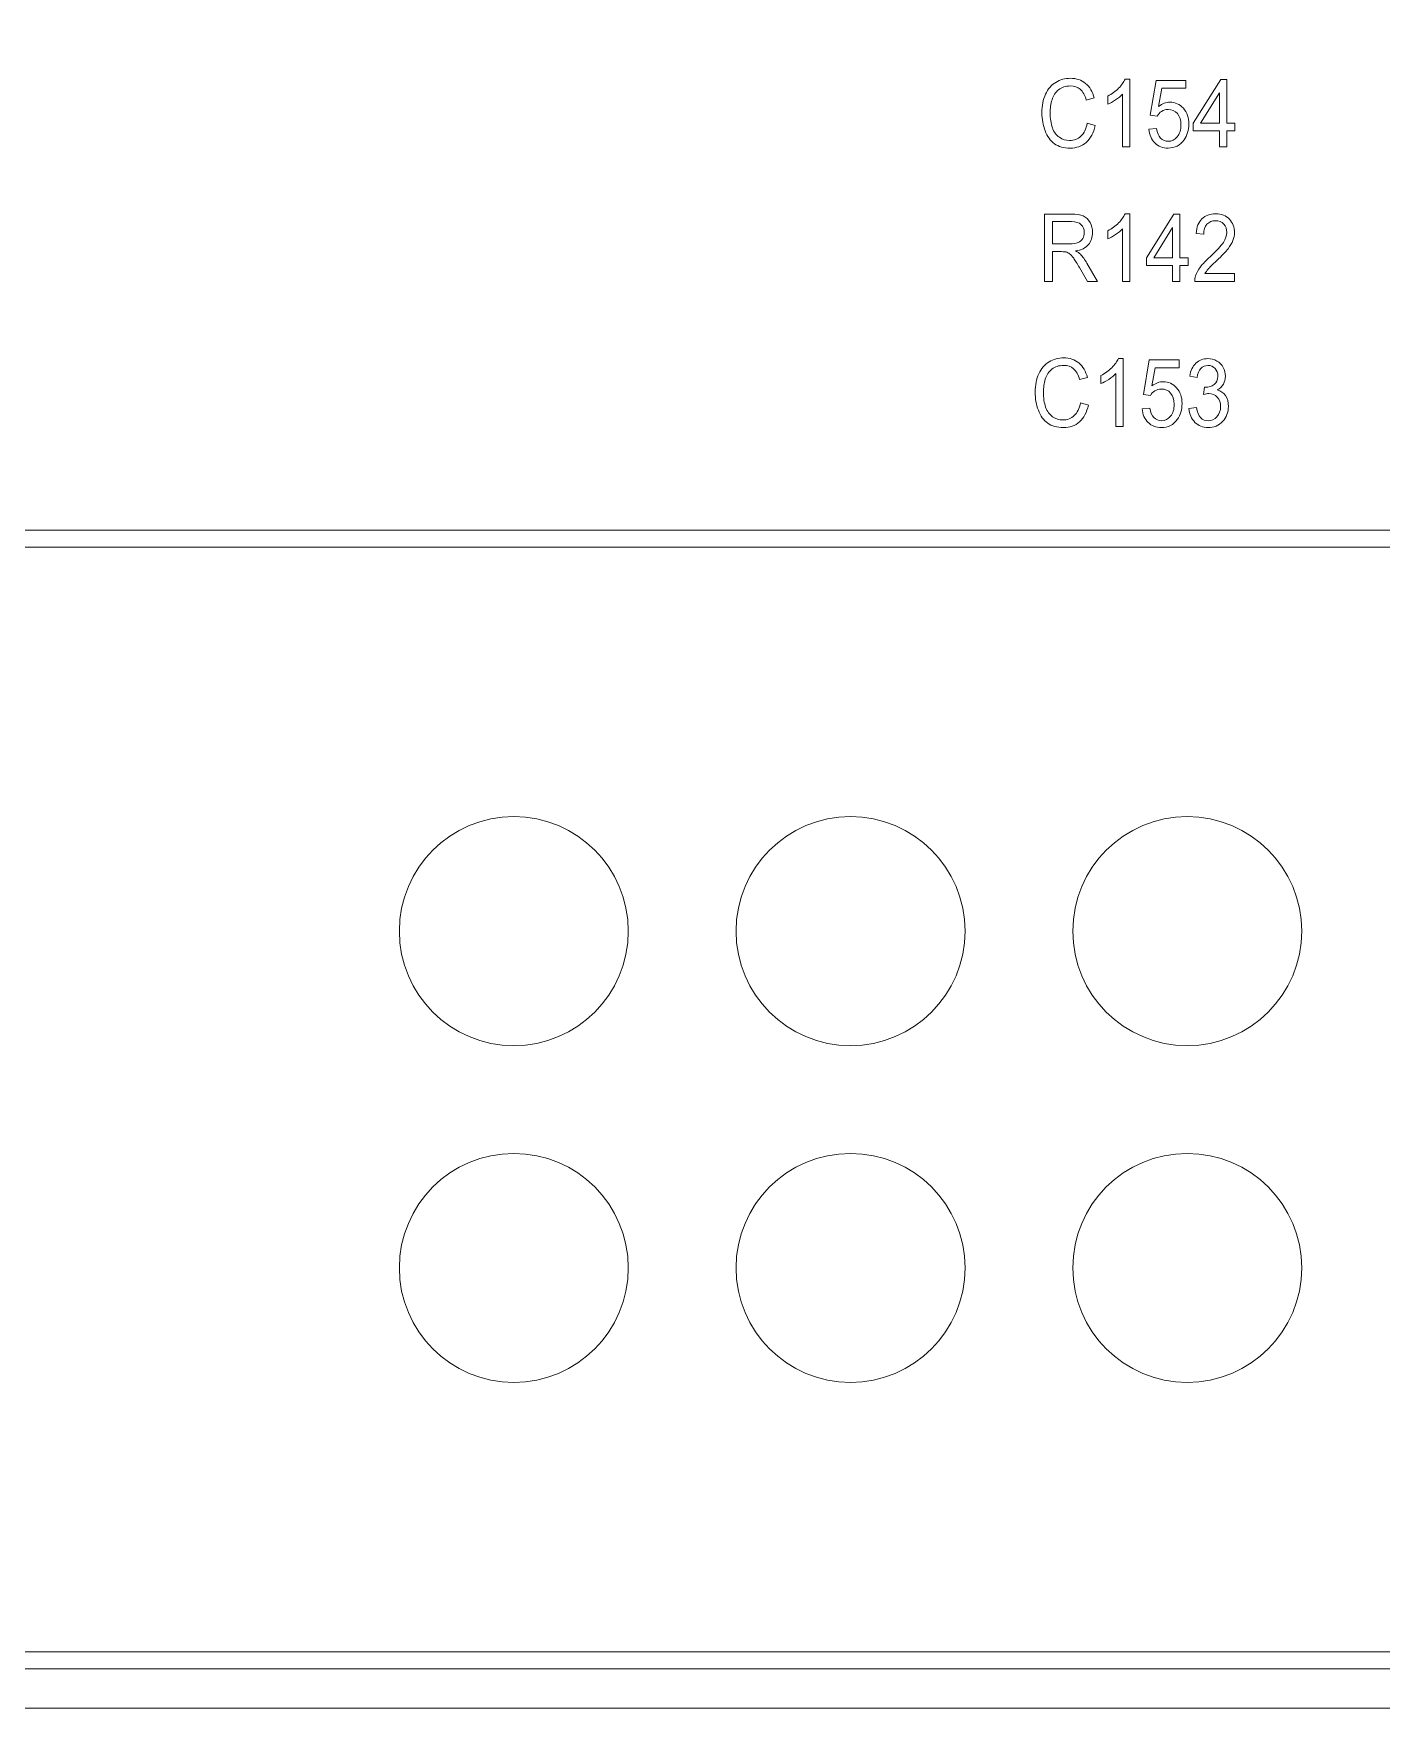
# Model space of a CAD drawing. Header units: millimetres. Extents: x -90 to 99, y -65 to 67.
# Drawn here: x -25.7 to -15.53, y -64.95 to -52.31 of the extents above; entities that cross this region are included whole.
import ezdxf

# ---------------------------------------------------------------- set-up
doc = ezdxf.new("R2010")
doc.units = ezdxf.units.MM
doc.header["$MEASUREMENT"] = 0
for name, color, linetype in [('BG_OUTLINE', 7, 'Continuous'), ('PG_SILKSCREEN_TOP', 7, 'Continuous'), ('PIN_TOP', 7, 'Continuous'), ('RD_SILKSCREEN_TOP', 7, 'Continuous')]:
    doc.layers.add(name, color=color, linetype=linetype)

msp = doc.modelspace()

# ---------------------------------------------------------------- linework, layer by layer
at = {"layer": 'BG_OUTLINE', "color": 3, "lineweight": 9}
msp.add_open_spline([(-71.7269, -61.8795), (-71.7269, -61.8795), (-71.7343, 42.2681), (-71.7343, 42.2681), (-71.7343, 42.2681), (-71.7348, 43.0066), (-71.4419, 43.715), (-70.92, 44.2375), (-70.92, 44.2375), (-70.3982, 44.76), (-69.6866, 45.0538), (-68.9482, 45.0543), (-68.9482, 45.0543), (-68.9482, 45.0543), (75.2046, 45.0543), (75.2046, 45.0543), (75.2046, 45.0543), (76.8319, 45.0552), (78.1763, 43.7805), (78.2661, 42.1556), (78.2661, 42.1556), (78.2661, 42.1556), (78.2661, 31.2814), (78.2661, 31.2814), (78.2661, 31.2814), (78.2661, 31.2814), (72.2646, 31.2814), (72.2646, 31.2814), (72.2646, 31.2814), (72.2646, 31.2814), (72.2646, 26.9814), (72.2646, 26.9814), (72.2646, 26.9814), (72.2646, 26.9814), (78.2661, 26.9814), (78.2661, 26.9814), (78.2661, 26.9814), (78.2661, 26.9814), (78.2661, 18.6553), (78.2661, 18.6553), (78.2661, 18.6553), (78.2661, 18.6553), (72.2496, 18.6553), (72.2496, 18.6553), (72.2496, 18.6553), (72.2496, 18.6553), (72.2496, 14.3553), (72.2496, 14.3553), (72.2496, 14.3553), (72.2496, 14.3553), (78.2661, 14.3553), (78.2661, 14.3553), (78.2661, 14.3553), (78.2661, 14.3553), (78.2661, 9.255), (78.2661, 9.255), (78.2661, 9.255), (78.2661, 9.255), (72.2648, 9.255), (72.2648, 9.255), (72.2648, 9.255), (72.2648, 9.255), (72.2648, 4.955), (72.2648, 4.955), (72.2648, 4.955), (72.2648, 4.955), (78.2661, 4.955), (78.2661, 4.955), (78.2661, 4.955), (78.2661, 4.955), (78.2661, -3.3762), (78.2661, -3.3762), (78.2661, -3.3762), (78.2661, -3.3762), (72.2445, -3.3762), (72.2445, -3.3762), (72.2445, -3.3762), (72.2445, -3.3762), (72.2445, -7.6762), (72.2445, -7.6762), (72.2445, -7.6762), (72.2445, -7.6762), (78.2661, -7.6762), (78.2661, -7.6762), (78.2661, -7.6762), (78.2661, -7.6762), (78.2661, -12.7615), (78.2661, -12.7615), (78.2661, -12.7615), (78.2661, -12.7615), (72.2651, -12.7615), (72.2651, -12.7615), (72.2651, -12.7615), (72.2651, -12.7615), (72.2651, -17.0615), (72.2651, -17.0615), (72.2651, -17.0615), (72.2651, -17.0615), (78.2661, -17.0615), (78.2661, -17.0615), (78.2661, -17.0615), (78.2661, -17.0615), (78.2661, -25.4097), (78.2661, -25.4097), (78.2661, -25.4097), (78.2661, -25.4097), (72.2656, -25.4097), (72.2656, -25.4097), (72.2656, -25.4097), (72.2656, -25.4097), (72.2656, -29.7097), (72.2656, -29.7097), (72.2656, -29.7097), (72.2656, -29.7097), (78.2661, -29.7097), (78.2661, -29.7097), (78.2661, -29.7097), (78.2661, -29.7097), (78.2661, -34.793), (78.2661, -34.793), (78.2661, -34.793), (78.2661, -34.793), (72.2679, -34.793), (72.2679, -34.793), (72.2679, -34.793), (72.2679, -34.793), (72.2679, -39.0929), (72.2679, -39.0929), (72.2679, -39.0929), (72.2679, -39.0929), (78.2661, -39.0929), (78.2661, -39.0929), (78.2661, -39.0929), (78.2661, -39.0929), (78.2661, -47.4269), (78.2661, -47.4269), (78.2661, -47.4269), (78.2661, -47.4269), (72.2679, -47.4269), (72.2679, -47.4269), (72.2679, -47.4269), (72.2679, -47.4269), (72.2679, -51.7269), (72.2679, -51.7269), (72.2679, -51.7269), (72.2679, -51.7269), (78.2661, -51.7269), (78.2661, -51.7269), (78.2661, -51.7269), (78.2661, -51.7269), (78.2661, -51.8138), (78.2661, -51.8138), (78.2661, -51.8138), (78.2661, -51.8138), (78.2656, -61.8468), (78.2656, -61.8468), (78.2656, -61.8468), (78.2661, -62.6669), (77.9407, -63.4536), (77.3612, -64.0339), (77.3612, -64.0339), (76.7817, -64.6142), (75.9915, -64.9405), (75.1713, -64.941), (75.1713, -64.941), (75.1713, -64.941), (-68.6609, -64.9456), (-68.6609, -64.9456), (-68.6609, -64.9456), (-69.4735, -64.9461), (-70.2531, -64.6237), (-70.8281, -64.0495), (-70.8281, -64.0495), (-71.4031, -63.4752), (-71.7264, -62.6922), (-71.7269, -61.8795)], degree=3, knots=[0, 0, 0, 0, 0.0227273, 0.0227273, 0.0227273, 0.0227273, 0.0454545, 0.0454545, 0.0454545, 0.0454545, 0.0681818, 0.0681818, 0.0681818, 0.0681818, 0.0909091, 0.0909091, 0.0909091, 0.0909091, 0.1136364, 0.1136364, 0.1136364, 0.1136364, 0.1363636, 0.1363636, 0.1363636, 0.1363636, 0.1590909, 0.1590909, 0.1590909, 0.1590909, 0.1818182, 0.1818182, 0.1818182, 0.1818182, 0.2045455, 0.2045455, 0.2045455, 0.2045455, 0.2272727, 0.2272727, 0.2272727, 0.2272727, 0.25, 0.25, 0.25, 0.25, 0.2727273, 0.2727273, 0.2727273, 0.2727273, 0.2954545, 0.2954545, 0.2954545, 0.2954545, 0.3181818, 0.3181818, 0.3181818, 0.3181818, 0.3409091, 0.3409091, 0.3409091, 0.3409091, 0.3636364, 0.3636364, 0.3636364, 0.3636364, 0.3863636, 0.3863636, 0.3863636, 0.3863636, 0.4090909, 0.4090909, 0.4090909, 0.4090909, 0.4318182, 0.4318182, 0.4318182, 0.4318182, 0.4545455, 0.4545455, 0.4545455, 0.4545455, 0.4772727, 0.4772727, 0.4772727, 0.4772727, 0.5, 0.5, 0.5, 0.5, 0.5227273, 0.5227273, 0.5227273, 0.5227273, 0.5454545, 0.5454545, 0.5454545, 0.5454545, 0.5681818, 0.5681818, 0.5681818, 0.5681818, 0.5909091, 0.5909091, 0.5909091, 0.5909091, 0.6136364, 0.6136364, 0.6136364, 0.6136364, 0.6363636, 0.6363636, 0.6363636, 0.6363636, 0.6590909, 0.6590909, 0.6590909, 0.6590909, 0.6818182, 0.6818182, 0.6818182, 0.6818182, 0.7045455, 0.7045455, 0.7045455, 0.7045455, 0.7272727, 0.7272727, 0.7272727, 0.7272727, 0.75, 0.75, 0.75, 0.75, 0.7727273, 0.7727273, 0.7727273, 0.7727273, 0.7954545, 0.7954545, 0.7954545, 0.7954545, 0.8181818, 0.8181818, 0.8181818, 0.8181818, 0.8409091, 0.8409091, 0.8409091, 0.8409091, 0.8636364, 0.8636364, 0.8636364, 0.8636364, 0.8863636, 0.8863636, 0.8863636, 0.8863636, 0.9090909, 0.9090909, 0.9090909, 0.9090909, 0.9318182, 0.9318182, 0.9318182, 0.9318182, 0.9545455, 0.9545455, 0.9545455, 0.9545455, 0.9772727, 0.9772727, 0.9772727, 0.9772727, 1, 1, 1, 1], dxfattribs=at)
at = {"layer": 'PG_SILKSCREEN_TOP', "color": 6, "lineweight": 9}
for points in [[(-27.2496, -56.1866), (-27.2496, -56.1866), (-27.2496, -56.0596), (-27.2496, -56.0596), (-27.2496, -56.0596), (-27.2496, -56.0596), (-0.2498, -56.0596), (-0.2498, -56.0596), (-0.2498, -56.0596), (-0.2498, -56.0596), (-0.2498, -56.1866), (-0.2498, -56.1866), (-0.2498, -56.1866), (-0.2498, -56.1866), (-27.2496, -56.1866), (-27.2496, -56.1866)], [(31.35, -64.5199), (31.35, -64.5199), (31.35, -64.6469), (31.35, -64.6469), (31.35, -64.6469), (31.35, -64.6469), (-27.2496, -64.6469), (-27.2496, -64.6469), (-27.2496, -64.6469), (-27.2496, -64.6469), (-27.2496, -64.5199), (-27.2496, -64.5199), (-27.2496, -64.5199), (-27.2496, -64.5199), (31.35, -64.5199), (31.35, -64.5199)]]:
    msp.add_open_spline(points, degree=3, knots=[0, 0, 0, 0, 0.25, 0.25, 0.25, 0.25, 0.5, 0.5, 0.5, 0.5, 0.75, 0.75, 0.75, 0.75, 1, 1, 1, 1], dxfattribs=at)
at = {"layer": 'PIN_TOP', "lineweight": 9}
for points in [[(-21.2161, -59.0832), (-21.2161, -58.6063), (-21.6028, -58.2196), (-22.0797, -58.2196), (-22.0797, -58.2196), (-22.5567, -58.2196), (-22.9433, -58.6063), (-22.9433, -59.0832), (-22.9433, -59.0832), (-22.9433, -59.5602), (-22.5567, -59.9468), (-22.0797, -59.9468), (-22.0797, -59.9468), (-21.6028, -59.9468), (-21.2161, -59.5602), (-21.2161, -59.0832)], [(-18.6761, -59.0832), (-18.6761, -58.6063), (-19.0628, -58.2196), (-19.5397, -58.2196), (-19.5397, -58.2196), (-20.0167, -58.2196), (-20.4033, -58.6063), (-20.4033, -59.0832), (-20.4033, -59.0832), (-20.4033, -59.5602), (-20.0167, -59.9468), (-19.5397, -59.9468), (-19.5397, -59.9468), (-19.0628, -59.9468), (-18.6761, -59.5602), (-18.6761, -59.0832)], [(-16.1361, -59.0832), (-16.1361, -58.6063), (-16.5228, -58.2196), (-16.9997, -58.2196), (-16.9997, -58.2196), (-17.4767, -58.2196), (-17.8633, -58.6063), (-17.8633, -59.0832), (-17.8633, -59.0832), (-17.8633, -59.5602), (-17.4767, -59.9468), (-16.9997, -59.9468), (-16.9997, -59.9468), (-16.5228, -59.9468), (-16.1361, -59.5602), (-16.1361, -59.0832)], [(-21.2161, -61.6232), (-21.2161, -61.1463), (-21.6028, -60.7596), (-22.0797, -60.7596), (-22.0797, -60.7596), (-22.5567, -60.7596), (-22.9433, -61.1463), (-22.9433, -61.6232), (-22.9433, -61.6232), (-22.9433, -62.1002), (-22.5567, -62.4868), (-22.0797, -62.4868), (-22.0797, -62.4868), (-21.6028, -62.4868), (-21.2161, -62.1002), (-21.2161, -61.6232)], [(-18.6761, -61.6232), (-18.6761, -61.1463), (-19.0628, -60.7596), (-19.5397, -60.7596), (-19.5397, -60.7596), (-20.0167, -60.7596), (-20.4033, -61.1463), (-20.4033, -61.6232), (-20.4033, -61.6232), (-20.4033, -62.1002), (-20.0167, -62.4868), (-19.5397, -62.4868), (-19.5397, -62.4868), (-19.0628, -62.4868), (-18.6761, -62.1002), (-18.6761, -61.6232)], [(-16.1361, -61.6232), (-16.1361, -61.1463), (-16.5228, -60.7596), (-16.9997, -60.7596), (-16.9997, -60.7596), (-17.4767, -60.7596), (-17.8633, -61.1463), (-17.8633, -61.6232), (-17.8633, -61.6232), (-17.8633, -62.1002), (-17.4767, -62.4868), (-16.9997, -62.4868), (-16.9997, -62.4868), (-16.5228, -62.4868), (-16.1361, -62.1002), (-16.1361, -61.6232)]]:
    msp.add_open_spline(points, degree=3, knots=[0, 0, 0, 0, 0.25, 0.25, 0.25, 0.25, 0.5, 0.5, 0.5, 0.5, 0.75, 0.75, 0.75, 0.75, 1, 1, 1, 1], dxfattribs=at)
at = {"layer": 'RD_SILKSCREEN_TOP', "color": 8, "lineweight": 9}
for points, knots in [([(-17.7542, -52.9901), (-17.7542, -52.9901), (-17.694, -53.0072), (-17.694, -53.0072), (-17.694, -53.0072), (-17.7066, -53.0624), (-17.7294, -53.1046), (-17.7621, -53.1338), (-17.7621, -53.1338), (-17.7948, -53.1628), (-17.8349, -53.1773), (-17.8823, -53.1773), (-17.8823, -53.1773), (-17.9313, -53.1773), (-17.9711, -53.1661), (-18.0018, -53.1438), (-18.0018, -53.1438), (-18.0325, -53.1214), (-18.0559, -53.0891), (-18.0719, -53.0467), (-18.0719, -53.0467), (-18.0879, -53.0043), (-18.0959, -52.9588), (-18.0959, -52.9102), (-18.0959, -52.9102), (-18.0959, -52.8572), (-18.0869, -52.811), (-18.0688, -52.7715), (-18.0688, -52.7715), (-18.0506, -52.732), (-18.0249, -52.7021), (-17.9915, -52.6815), (-17.9915, -52.6815), (-17.9581, -52.661), (-17.9214, -52.6508), (-17.8813, -52.6508), (-17.8813, -52.6508), (-17.8358, -52.6508), (-17.7976, -52.6638), (-17.7666, -52.6897), (-17.7666, -52.6897), (-17.7356, -52.7157), (-17.714, -52.7521), (-17.7019, -52.7991), (-17.7019, -52.7991), (-17.7019, -52.7991), (-17.761, -52.8148), (-17.761, -52.8148), (-17.761, -52.8148), (-17.7716, -52.7777), (-17.7868, -52.7508), (-17.807, -52.7338), (-17.807, -52.7338), (-17.827, -52.7169), (-17.8521, -52.7085), (-17.8826, -52.7085), (-17.8826, -52.7085), (-17.9175, -52.7085), (-17.9466, -52.7178), (-17.9701, -52.7365), (-17.9701, -52.7365), (-17.9937, -52.7554), (-18.0101, -52.7805), (-18.0196, -52.8122), (-18.0196, -52.8122), (-18.0291, -52.8437), (-18.0338, -52.8763), (-18.0338, -52.9098), (-18.0338, -52.9098), (-18.0338, -52.9532), (-18.0282, -52.9909), (-18.0171, -53.0233), (-18.0171, -53.0233), (-18.0057, -53.0555), (-17.9882, -53.0797), (-17.9644, -53.0957), (-17.9644, -53.0957), (-17.9406, -53.1117), (-17.9149, -53.1196), (-17.8871, -53.1196), (-17.8871, -53.1196), (-17.8535, -53.1196), (-17.825, -53.1087), (-17.8016, -53.087), (-17.8016, -53.087), (-17.7782, -53.0652), (-17.7625, -53.0329), (-17.7542, -52.9901)], [0, 0, 0, 0, 0.0454545, 0.0454545, 0.0454545, 0.0454545, 0.0909091, 0.0909091, 0.0909091, 0.0909091, 0.1363636, 0.1363636, 0.1363636, 0.1363636, 0.1818182, 0.1818182, 0.1818182, 0.1818182, 0.2272727, 0.2272727, 0.2272727, 0.2272727, 0.2727273, 0.2727273, 0.2727273, 0.2727273, 0.3181818, 0.3181818, 0.3181818, 0.3181818, 0.3636364, 0.3636364, 0.3636364, 0.3636364, 0.4090909, 0.4090909, 0.4090909, 0.4090909, 0.4545455, 0.4545455, 0.4545455, 0.4545455, 0.5, 0.5, 0.5, 0.5, 0.5454545, 0.5454545, 0.5454545, 0.5454545, 0.5909091, 0.5909091, 0.5909091, 0.5909091, 0.6363636, 0.6363636, 0.6363636, 0.6363636, 0.6818182, 0.6818182, 0.6818182, 0.6818182, 0.7272727, 0.7272727, 0.7272727, 0.7272727, 0.7727273, 0.7727273, 0.7727273, 0.7727273, 0.8181818, 0.8181818, 0.8181818, 0.8181818, 0.8636364, 0.8636364, 0.8636364, 0.8636364, 0.9090909, 0.9090909, 0.9090909, 0.9090909, 0.9545455, 0.9545455, 0.9545455, 0.9545455, 1, 1, 1, 1]), ([(-17.4324, -53.1686), (-17.4324, -53.1686), (-17.4881, -53.1686), (-17.4881, -53.1686), (-17.4881, -53.1686), (-17.4881, -53.1686), (-17.4881, -52.7703), (-17.4881, -52.7703), (-17.4881, -52.7703), (-17.5016, -52.7847), (-17.5192, -52.799), (-17.541, -52.8134), (-17.541, -52.8134), (-17.5628, -52.8277), (-17.5825, -52.8385), (-17.5998, -52.8456), (-17.5998, -52.8456), (-17.5998, -52.8456), (-17.5998, -52.7853), (-17.5998, -52.7853), (-17.5998, -52.7853), (-17.5685, -52.7688), (-17.5412, -52.7489), (-17.5179, -52.7255), (-17.5179, -52.7255), (-17.4946, -52.7021), (-17.478, -52.6794), (-17.4683, -52.6574), (-17.4683, -52.6574), (-17.4683, -52.6574), (-17.4324, -52.6574), (-17.4324, -52.6574), (-17.4324, -52.6574), (-17.4324, -52.6574), (-17.4324, -53.1686), (-17.4324, -53.1686)], [0, 0, 0, 0, 0.1111111, 0.1111111, 0.1111111, 0.1111111, 0.2222222, 0.2222222, 0.2222222, 0.2222222, 0.3333333, 0.3333333, 0.3333333, 0.3333333, 0.4444444, 0.4444444, 0.4444444, 0.4444444, 0.5555556, 0.5555556, 0.5555556, 0.5555556, 0.6666667, 0.6666667, 0.6666667, 0.6666667, 0.7777778, 0.7777778, 0.7777778, 0.7777778, 0.8888889, 0.8888889, 0.8888889, 0.8888889, 1, 1, 1, 1]), ([(-17.2895, -53.0353), (-17.2895, -53.0353), (-17.2308, -53.0297), (-17.2308, -53.0297), (-17.2308, -53.0297), (-17.2265, -53.0617), (-17.2164, -53.0856), (-17.2006, -53.1017), (-17.2006, -53.1017), (-17.1848, -53.1179), (-17.1657, -53.1259), (-17.1434, -53.1259), (-17.1434, -53.1259), (-17.1165, -53.1259), (-17.0937, -53.1145), (-17.0753, -53.0919), (-17.0753, -53.0919), (-17.0566, -53.0692), (-17.0473, -53.039), (-17.0473, -53.0016), (-17.0473, -53.0016), (-17.0473, -52.9659), (-17.0562, -52.9378), (-17.0741, -52.9172), (-17.0741, -52.9172), (-17.092, -52.8966), (-17.1154, -52.8863), (-17.1444, -52.8863), (-17.1444, -52.8863), (-17.1623, -52.8863), (-17.1786, -52.8909), (-17.193, -52.9), (-17.193, -52.9), (-17.2075, -52.9091), (-17.2188, -52.921), (-17.2271, -52.9356), (-17.2271, -52.9356), (-17.2271, -52.9356), (-17.2795, -52.928), (-17.2795, -52.928), (-17.2795, -52.928), (-17.2795, -52.928), (-17.2354, -52.6665), (-17.2354, -52.6665), (-17.2354, -52.6665), (-17.2354, -52.6665), (-17.0094, -52.6665), (-17.0094, -52.6665), (-17.0094, -52.6665), (-17.0094, -52.6665), (-17.0094, -52.7262), (-17.0094, -52.7262), (-17.0094, -52.7262), (-17.0094, -52.7262), (-17.1908, -52.7262), (-17.1908, -52.7262), (-17.1908, -52.7262), (-17.1908, -52.7262), (-17.2154, -52.863), (-17.2154, -52.863), (-17.2154, -52.863), (-17.188, -52.8417), (-17.1594, -52.831), (-17.1295, -52.831), (-17.1295, -52.831), (-17.0897, -52.831), (-17.0563, -52.8464), (-17.029, -52.8772), (-17.029, -52.8772), (-17.0017, -52.9081), (-16.988, -52.9477), (-16.988, -52.996), (-16.988, -52.996), (-16.988, -53.0421), (-17.0001, -53.082), (-17.024, -53.1155), (-17.024, -53.1155), (-17.0532, -53.1566), (-17.093, -53.1773), (-17.1434, -53.1773), (-17.1434, -53.1773), (-17.1848, -53.1773), (-17.2186, -53.1643), (-17.2446, -53.1384), (-17.2446, -53.1384), (-17.2708, -53.1124), (-17.2857, -53.078), (-17.2895, -53.0353)], [0, 0, 0, 0, 0.0454545, 0.0454545, 0.0454545, 0.0454545, 0.0909091, 0.0909091, 0.0909091, 0.0909091, 0.1363636, 0.1363636, 0.1363636, 0.1363636, 0.1818182, 0.1818182, 0.1818182, 0.1818182, 0.2272727, 0.2272727, 0.2272727, 0.2272727, 0.2727273, 0.2727273, 0.2727273, 0.2727273, 0.3181818, 0.3181818, 0.3181818, 0.3181818, 0.3636364, 0.3636364, 0.3636364, 0.3636364, 0.4090909, 0.4090909, 0.4090909, 0.4090909, 0.4545455, 0.4545455, 0.4545455, 0.4545455, 0.5, 0.5, 0.5, 0.5, 0.5454545, 0.5454545, 0.5454545, 0.5454545, 0.5909091, 0.5909091, 0.5909091, 0.5909091, 0.6363636, 0.6363636, 0.6363636, 0.6363636, 0.6818182, 0.6818182, 0.6818182, 0.6818182, 0.7272727, 0.7272727, 0.7272727, 0.7272727, 0.7727273, 0.7727273, 0.7727273, 0.7727273, 0.8181818, 0.8181818, 0.8181818, 0.8181818, 0.8636364, 0.8636364, 0.8636364, 0.8636364, 0.9090909, 0.9090909, 0.9090909, 0.9090909, 0.9545455, 0.9545455, 0.9545455, 0.9545455, 1, 1, 1, 1]), ([(-16.7575, -53.1686), (-16.7575, -53.1686), (-16.7575, -53.0467), (-16.7575, -53.0467), (-16.7575, -53.0467), (-16.7575, -53.0467), (-16.9547, -53.0467), (-16.9547, -53.0467), (-16.9547, -53.0467), (-16.9547, -53.0467), (-16.9547, -52.9894), (-16.9547, -52.9894), (-16.9547, -52.9894), (-16.9547, -52.9894), (-16.7473, -52.6595), (-16.7473, -52.6595), (-16.7473, -52.6595), (-16.7473, -52.6595), (-16.7016, -52.6595), (-16.7016, -52.6595), (-16.7016, -52.6595), (-16.7016, -52.6595), (-16.7016, -52.9894), (-16.7016, -52.9894), (-16.7016, -52.9894), (-16.7016, -52.9894), (-16.6402, -52.9894), (-16.6402, -52.9894), (-16.6402, -52.9894), (-16.6402, -52.9894), (-16.6402, -53.0467), (-16.6402, -53.0467), (-16.6402, -53.0467), (-16.6402, -53.0467), (-16.7016, -53.0467), (-16.7016, -53.0467), (-16.7016, -53.0467), (-16.7016, -53.0467), (-16.7016, -53.1686), (-16.7016, -53.1686), (-16.7016, -53.1686), (-16.7016, -53.1686), (-16.7575, -53.1686), (-16.7575, -53.1686)], [0, 0, 0, 0, 0.0909091, 0.0909091, 0.0909091, 0.0909091, 0.1818182, 0.1818182, 0.1818182, 0.1818182, 0.2727273, 0.2727273, 0.2727273, 0.2727273, 0.3636364, 0.3636364, 0.3636364, 0.3636364, 0.4545455, 0.4545455, 0.4545455, 0.4545455, 0.5454545, 0.5454545, 0.5454545, 0.5454545, 0.6363636, 0.6363636, 0.6363636, 0.6363636, 0.7272727, 0.7272727, 0.7272727, 0.7272727, 0.8181818, 0.8181818, 0.8181818, 0.8181818, 0.9090909, 0.9090909, 0.9090909, 0.9090909, 1, 1, 1, 1]), ([(-16.7575, -52.9894), (-16.7575, -52.9894), (-16.7575, -52.7599), (-16.7575, -52.7599), (-16.7575, -52.7599), (-16.7575, -52.7599), (-16.8998, -52.9894), (-16.8998, -52.9894), (-16.8998, -52.9894), (-16.8998, -52.9894), (-16.7575, -52.9894), (-16.7575, -52.9894)], [0, 0, 0, 0, 0.3333333, 0.3333333, 0.3333333, 0.3333333, 0.6666667, 0.6666667, 0.6666667, 0.6666667, 1, 1, 1, 1]), ([(-18.0776, -54.1843), (-18.0776, -54.1843), (-18.0776, -53.6752), (-18.0776, -53.6752), (-18.0776, -53.6752), (-18.0776, -53.6752), (-17.8761, -53.6752), (-17.8761, -53.6752), (-17.8761, -53.6752), (-17.8355, -53.6752), (-17.8047, -53.6798), (-17.7837, -53.6889), (-17.7837, -53.6889), (-17.7626, -53.6981), (-17.7458, -53.7142), (-17.733, -53.7373), (-17.733, -53.7373), (-17.7204, -53.7605), (-17.7142, -53.7861), (-17.7142, -53.8141), (-17.7142, -53.8141), (-17.7142, -53.8503), (-17.7246, -53.8806), (-17.7455, -53.9054), (-17.7455, -53.9054), (-17.7664, -53.9302), (-17.7987, -53.9459), (-17.8423, -53.9527), (-17.8423, -53.9527), (-17.8263, -53.9612), (-17.8142, -53.9696), (-17.806, -53.9781), (-17.806, -53.9781), (-17.7884, -53.9961), (-17.7718, -54.0187), (-17.756, -54.0457), (-17.756, -54.0457), (-17.756, -54.0457), (-17.677, -54.1843), (-17.677, -54.1843), (-17.677, -54.1843), (-17.677, -54.1843), (-17.7527, -54.1843), (-17.7527, -54.1843), (-17.7527, -54.1843), (-17.7527, -54.1843), (-17.8128, -54.0783), (-17.8128, -54.0783), (-17.8128, -54.0783), (-17.8304, -54.0479), (-17.8448, -54.0244), (-17.8563, -54.0083), (-17.8563, -54.0083), (-17.8676, -53.992), (-17.8778, -53.9807), (-17.8867, -53.9743), (-17.8867, -53.9743), (-17.8957, -53.9677), (-17.9048, -53.9632), (-17.9141, -53.9606), (-17.9141, -53.9606), (-17.921, -53.9591), (-17.9321, -53.9583), (-17.9477, -53.9583), (-17.9477, -53.9583), (-17.9477, -53.9583), (-18.0174, -53.9583), (-18.0174, -53.9583), (-18.0174, -53.9583), (-18.0174, -53.9583), (-18.0174, -54.1843), (-18.0174, -54.1843), (-18.0174, -54.1843), (-18.0174, -54.1843), (-18.0776, -54.1843), (-18.0776, -54.1843)], [0, 0, 0, 0, 0.0526316, 0.0526316, 0.0526316, 0.0526316, 0.1052632, 0.1052632, 0.1052632, 0.1052632, 0.1578947, 0.1578947, 0.1578947, 0.1578947, 0.2105263, 0.2105263, 0.2105263, 0.2105263, 0.2631579, 0.2631579, 0.2631579, 0.2631579, 0.3157895, 0.3157895, 0.3157895, 0.3157895, 0.3684211, 0.3684211, 0.3684211, 0.3684211, 0.4210526, 0.4210526, 0.4210526, 0.4210526, 0.4736842, 0.4736842, 0.4736842, 0.4736842, 0.5263158, 0.5263158, 0.5263158, 0.5263158, 0.5789474, 0.5789474, 0.5789474, 0.5789474, 0.6315789, 0.6315789, 0.6315789, 0.6315789, 0.6842105, 0.6842105, 0.6842105, 0.6842105, 0.7368421, 0.7368421, 0.7368421, 0.7368421, 0.7894737, 0.7894737, 0.7894737, 0.7894737, 0.8421053, 0.8421053, 0.8421053, 0.8421053, 0.8947368, 0.8947368, 0.8947368, 0.8947368, 0.9473684, 0.9473684, 0.9473684, 0.9473684, 1, 1, 1, 1]), ([(-17.4324, -54.1843), (-17.4324, -54.1843), (-17.4881, -54.1843), (-17.4881, -54.1843), (-17.4881, -54.1843), (-17.4881, -54.1843), (-17.4881, -53.786), (-17.4881, -53.786), (-17.4881, -53.786), (-17.5016, -53.8004), (-17.5192, -53.8147), (-17.541, -53.8291), (-17.541, -53.8291), (-17.5628, -53.8434), (-17.5825, -53.8542), (-17.5998, -53.8613), (-17.5998, -53.8613), (-17.5998, -53.8613), (-17.5998, -53.801), (-17.5998, -53.801), (-17.5998, -53.801), (-17.5685, -53.7845), (-17.5412, -53.7646), (-17.5179, -53.7412), (-17.5179, -53.7412), (-17.4946, -53.7178), (-17.478, -53.6951), (-17.4683, -53.6731), (-17.4683, -53.6731), (-17.4683, -53.6731), (-17.4324, -53.6731), (-17.4324, -53.6731), (-17.4324, -53.6731), (-17.4324, -53.6731), (-17.4324, -54.1843), (-17.4324, -54.1843)], [0, 0, 0, 0, 0.1111111, 0.1111111, 0.1111111, 0.1111111, 0.2222222, 0.2222222, 0.2222222, 0.2222222, 0.3333333, 0.3333333, 0.3333333, 0.3333333, 0.4444444, 0.4444444, 0.4444444, 0.4444444, 0.5555556, 0.5555556, 0.5555556, 0.5555556, 0.6666667, 0.6666667, 0.6666667, 0.6666667, 0.7777778, 0.7777778, 0.7777778, 0.7777778, 0.8888889, 0.8888889, 0.8888889, 0.8888889, 1, 1, 1, 1]), ([(-17.1106, -54.1843), (-17.1106, -54.1843), (-17.1106, -54.0624), (-17.1106, -54.0624), (-17.1106, -54.0624), (-17.1106, -54.0624), (-17.3078, -54.0624), (-17.3078, -54.0624), (-17.3078, -54.0624), (-17.3078, -54.0624), (-17.3078, -54.0051), (-17.3078, -54.0051), (-17.3078, -54.0051), (-17.3078, -54.0051), (-17.1004, -53.6752), (-17.1004, -53.6752), (-17.1004, -53.6752), (-17.1004, -53.6752), (-17.0547, -53.6752), (-17.0547, -53.6752), (-17.0547, -53.6752), (-17.0547, -53.6752), (-17.0547, -54.0051), (-17.0547, -54.0051), (-17.0547, -54.0051), (-17.0547, -54.0051), (-16.9933, -54.0051), (-16.9933, -54.0051), (-16.9933, -54.0051), (-16.9933, -54.0051), (-16.9933, -54.0624), (-16.9933, -54.0624), (-16.9933, -54.0624), (-16.9933, -54.0624), (-17.0547, -54.0624), (-17.0547, -54.0624), (-17.0547, -54.0624), (-17.0547, -54.0624), (-17.0547, -54.1843), (-17.0547, -54.1843), (-17.0547, -54.1843), (-17.0547, -54.1843), (-17.1106, -54.1843), (-17.1106, -54.1843)], [0, 0, 0, 0, 0.0909091, 0.0909091, 0.0909091, 0.0909091, 0.1818182, 0.1818182, 0.1818182, 0.1818182, 0.2727273, 0.2727273, 0.2727273, 0.2727273, 0.3636364, 0.3636364, 0.3636364, 0.3636364, 0.4545455, 0.4545455, 0.4545455, 0.4545455, 0.5454545, 0.5454545, 0.5454545, 0.5454545, 0.6363636, 0.6363636, 0.6363636, 0.6363636, 0.7272727, 0.7272727, 0.7272727, 0.7272727, 0.8181818, 0.8181818, 0.8181818, 0.8181818, 0.9090909, 0.9090909, 0.9090909, 0.9090909, 1, 1, 1, 1]), ([(-16.643, -54.1242), (-16.643, -54.1242), (-16.643, -54.1843), (-16.643, -54.1843), (-16.643, -54.1843), (-16.643, -54.1843), (-16.9434, -54.1843), (-16.9434, -54.1843), (-16.9434, -54.1843), (-16.9439, -54.1692), (-16.9417, -54.1548), (-16.937, -54.1409), (-16.937, -54.1409), (-16.9294, -54.1179), (-16.9171, -54.0954), (-16.9003, -54.0731), (-16.9003, -54.0731), (-16.8833, -54.051), (-16.859, -54.0252), (-16.8273, -53.9961), (-16.8273, -53.9961), (-16.7778, -53.9507), (-16.7444, -53.9148), (-16.727, -53.8882), (-16.727, -53.8882), (-16.7097, -53.8618), (-16.701, -53.8366), (-16.701, -53.8131), (-16.701, -53.8131), (-16.701, -53.7883), (-16.709, -53.7674), (-16.7247, -53.7503), (-16.7247, -53.7503), (-16.7406, -53.7334), (-16.7612, -53.7249), (-16.7866, -53.7249), (-16.7866, -53.7249), (-16.8135, -53.7249), (-16.8349, -53.7339), (-16.851, -53.752), (-16.851, -53.752), (-16.8673, -53.77), (-16.8754, -53.795), (-16.8756, -53.8269), (-16.8756, -53.8269), (-16.8756, -53.8269), (-16.933, -53.8204), (-16.933, -53.8204), (-16.933, -53.8204), (-16.929, -53.7724), (-16.9142, -53.7359), (-16.8886, -53.7108), (-16.8886, -53.7108), (-16.863, -53.6856), (-16.8285, -53.6731), (-16.7853, -53.6731), (-16.7853, -53.6731), (-16.7417, -53.6731), (-16.7073, -53.6867), (-16.6818, -53.7137), (-16.6818, -53.7137), (-16.6563, -53.7409), (-16.6436, -53.7744), (-16.6436, -53.8145), (-16.6436, -53.8145), (-16.6436, -53.8349), (-16.6473, -53.8549), (-16.6548, -53.8746), (-16.6548, -53.8746), (-16.6623, -53.8942), (-16.6747, -53.915), (-16.6919, -53.9367), (-16.6919, -53.9367), (-16.7091, -53.9585), (-16.7378, -53.9884), (-16.7779, -54.0263), (-16.7779, -54.0263), (-16.8114, -54.0578), (-16.8329, -54.0792), (-16.8423, -54.0904), (-16.8423, -54.0904), (-16.8519, -54.1016), (-16.8598, -54.1128), (-16.866, -54.1242), (-16.866, -54.1242), (-16.866, -54.1242), (-16.643, -54.1242), (-16.643, -54.1242)], [0, 0, 0, 0, 0.0454545, 0.0454545, 0.0454545, 0.0454545, 0.0909091, 0.0909091, 0.0909091, 0.0909091, 0.1363636, 0.1363636, 0.1363636, 0.1363636, 0.1818182, 0.1818182, 0.1818182, 0.1818182, 0.2272727, 0.2272727, 0.2272727, 0.2272727, 0.2727273, 0.2727273, 0.2727273, 0.2727273, 0.3181818, 0.3181818, 0.3181818, 0.3181818, 0.3636364, 0.3636364, 0.3636364, 0.3636364, 0.4090909, 0.4090909, 0.4090909, 0.4090909, 0.4545455, 0.4545455, 0.4545455, 0.4545455, 0.5, 0.5, 0.5, 0.5, 0.5454545, 0.5454545, 0.5454545, 0.5454545, 0.5909091, 0.5909091, 0.5909091, 0.5909091, 0.6363636, 0.6363636, 0.6363636, 0.6363636, 0.6818182, 0.6818182, 0.6818182, 0.6818182, 0.7272727, 0.7272727, 0.7272727, 0.7272727, 0.7727273, 0.7727273, 0.7727273, 0.7727273, 0.8181818, 0.8181818, 0.8181818, 0.8181818, 0.8636364, 0.8636364, 0.8636364, 0.8636364, 0.9090909, 0.9090909, 0.9090909, 0.9090909, 0.9545455, 0.9545455, 0.9545455, 0.9545455, 1, 1, 1, 1]), ([(-18.0174, -53.8999), (-18.0174, -53.8999), (-17.8881, -53.8999), (-17.8881, -53.8999), (-17.8881, -53.8999), (-17.8607, -53.8999), (-17.8391, -53.8967), (-17.8237, -53.8903), (-17.8237, -53.8903), (-17.8081, -53.8839), (-17.7963, -53.8737), (-17.7883, -53.8598), (-17.7883, -53.8598), (-17.7803, -53.8458), (-17.7763, -53.8306), (-17.7763, -53.8141), (-17.7763, -53.8141), (-17.7763, -53.7901), (-17.7839, -53.7703), (-17.7996, -53.7547), (-17.7996, -53.7547), (-17.8152, -53.7392), (-17.8398, -53.7315), (-17.8736, -53.7315), (-17.8736, -53.7315), (-17.8736, -53.7315), (-18.0174, -53.7315), (-18.0174, -53.7315), (-18.0174, -53.7315), (-18.0174, -53.7315), (-18.0174, -53.8999), (-18.0174, -53.8999)], [0, 0, 0, 0, 0.125, 0.125, 0.125, 0.125, 0.25, 0.25, 0.25, 0.25, 0.375, 0.375, 0.375, 0.375, 0.5, 0.5, 0.5, 0.5, 0.625, 0.625, 0.625, 0.625, 0.75, 0.75, 0.75, 0.75, 0.875, 0.875, 0.875, 0.875, 1, 1, 1, 1]), ([(-17.1106, -54.0051), (-17.1106, -54.0051), (-17.1106, -53.7756), (-17.1106, -53.7756), (-17.1106, -53.7756), (-17.1106, -53.7756), (-17.2529, -54.0051), (-17.2529, -54.0051), (-17.2529, -54.0051), (-17.2529, -54.0051), (-17.1106, -54.0051), (-17.1106, -54.0051)], [0, 0, 0, 0, 0.3333333, 0.3333333, 0.3333333, 0.3333333, 0.6666667, 0.6666667, 0.6666667, 0.6666667, 1, 1, 1, 1]), ([(-17.805, -55.098), (-17.805, -55.098), (-17.7448, -55.1151), (-17.7448, -55.1151), (-17.7448, -55.1151), (-17.7574, -55.1703), (-17.7802, -55.2125), (-17.8129, -55.2417), (-17.8129, -55.2417), (-17.8456, -55.2707), (-17.8857, -55.2852), (-17.9331, -55.2852), (-17.9331, -55.2852), (-17.9821, -55.2852), (-18.0219, -55.274), (-18.0526, -55.2517), (-18.0526, -55.2517), (-18.0833, -55.2293), (-18.1067, -55.197), (-18.1227, -55.1546), (-18.1227, -55.1546), (-18.1387, -55.1122), (-18.1467, -55.0667), (-18.1467, -55.0181), (-18.1467, -55.0181), (-18.1467, -54.9651), (-18.1377, -54.9189), (-18.1196, -54.8794), (-18.1196, -54.8794), (-18.1014, -54.8399), (-18.0757, -54.81), (-18.0423, -54.7894), (-18.0423, -54.7894), (-18.0089, -54.7689), (-17.9722, -54.7587), (-17.9321, -54.7587), (-17.9321, -54.7587), (-17.8866, -54.7587), (-17.8484, -54.7717), (-17.8174, -54.7976), (-17.8174, -54.7976), (-17.7864, -54.8236), (-17.7648, -54.86), (-17.7527, -54.907), (-17.7527, -54.907), (-17.7527, -54.907), (-17.8118, -54.9227), (-17.8118, -54.9227), (-17.8118, -54.9227), (-17.8224, -54.8856), (-17.8376, -54.8587), (-17.8578, -54.8417), (-17.8578, -54.8417), (-17.8778, -54.8248), (-17.9029, -54.8164), (-17.9334, -54.8164), (-17.9334, -54.8164), (-17.9683, -54.8164), (-17.9974, -54.8257), (-18.0209, -54.8444), (-18.0209, -54.8444), (-18.0445, -54.8633), (-18.0609, -54.8884), (-18.0704, -54.9201), (-18.0704, -54.9201), (-18.0799, -54.9516), (-18.0846, -54.9842), (-18.0846, -55.0177), (-18.0846, -55.0177), (-18.0846, -55.0611), (-18.079, -55.0988), (-18.0679, -55.1312), (-18.0679, -55.1312), (-18.0565, -55.1634), (-18.039, -55.1876), (-18.0152, -55.2036), (-18.0152, -55.2036), (-17.9914, -55.2196), (-17.9657, -55.2275), (-17.9379, -55.2275), (-17.9379, -55.2275), (-17.9043, -55.2275), (-17.8758, -55.2166), (-17.8524, -55.1949), (-17.8524, -55.1949), (-17.829, -55.1731), (-17.8133, -55.1408), (-17.805, -55.098)], [0, 0, 0, 0, 0.0454545, 0.0454545, 0.0454545, 0.0454545, 0.0909091, 0.0909091, 0.0909091, 0.0909091, 0.1363636, 0.1363636, 0.1363636, 0.1363636, 0.1818182, 0.1818182, 0.1818182, 0.1818182, 0.2272727, 0.2272727, 0.2272727, 0.2272727, 0.2727273, 0.2727273, 0.2727273, 0.2727273, 0.3181818, 0.3181818, 0.3181818, 0.3181818, 0.3636364, 0.3636364, 0.3636364, 0.3636364, 0.4090909, 0.4090909, 0.4090909, 0.4090909, 0.4545455, 0.4545455, 0.4545455, 0.4545455, 0.5, 0.5, 0.5, 0.5, 0.5454545, 0.5454545, 0.5454545, 0.5454545, 0.5909091, 0.5909091, 0.5909091, 0.5909091, 0.6363636, 0.6363636, 0.6363636, 0.6363636, 0.6818182, 0.6818182, 0.6818182, 0.6818182, 0.7272727, 0.7272727, 0.7272727, 0.7272727, 0.7727273, 0.7727273, 0.7727273, 0.7727273, 0.8181818, 0.8181818, 0.8181818, 0.8181818, 0.8636364, 0.8636364, 0.8636364, 0.8636364, 0.9090909, 0.9090909, 0.9090909, 0.9090909, 0.9545455, 0.9545455, 0.9545455, 0.9545455, 1, 1, 1, 1]), ([(-17.4832, -55.2765), (-17.4832, -55.2765), (-17.5389, -55.2765), (-17.5389, -55.2765), (-17.5389, -55.2765), (-17.5389, -55.2765), (-17.5389, -54.8782), (-17.5389, -54.8782), (-17.5389, -54.8782), (-17.5524, -54.8926), (-17.57, -54.9069), (-17.5918, -54.9213), (-17.5918, -54.9213), (-17.6136, -54.9356), (-17.6333, -54.9464), (-17.6506, -54.9535), (-17.6506, -54.9535), (-17.6506, -54.9535), (-17.6506, -54.8932), (-17.6506, -54.8932), (-17.6506, -54.8932), (-17.6193, -54.8767), (-17.592, -54.8568), (-17.5687, -54.8334), (-17.5687, -54.8334), (-17.5454, -54.81), (-17.5288, -54.7873), (-17.5191, -54.7653), (-17.5191, -54.7653), (-17.5191, -54.7653), (-17.4832, -54.7653), (-17.4832, -54.7653), (-17.4832, -54.7653), (-17.4832, -54.7653), (-17.4832, -55.2765), (-17.4832, -55.2765)], [0, 0, 0, 0, 0.1111111, 0.1111111, 0.1111111, 0.1111111, 0.2222222, 0.2222222, 0.2222222, 0.2222222, 0.3333333, 0.3333333, 0.3333333, 0.3333333, 0.4444444, 0.4444444, 0.4444444, 0.4444444, 0.5555556, 0.5555556, 0.5555556, 0.5555556, 0.6666667, 0.6666667, 0.6666667, 0.6666667, 0.7777778, 0.7777778, 0.7777778, 0.7777778, 0.8888889, 0.8888889, 0.8888889, 0.8888889, 1, 1, 1, 1]), ([(-17.3403, -55.1432), (-17.3403, -55.1432), (-17.2816, -55.1376), (-17.2816, -55.1376), (-17.2816, -55.1376), (-17.2773, -55.1696), (-17.2672, -55.1935), (-17.2514, -55.2096), (-17.2514, -55.2096), (-17.2356, -55.2258), (-17.2165, -55.2338), (-17.1942, -55.2338), (-17.1942, -55.2338), (-17.1673, -55.2338), (-17.1445, -55.2224), (-17.1261, -55.1998), (-17.1261, -55.1998), (-17.1074, -55.1771), (-17.0981, -55.1469), (-17.0981, -55.1095), (-17.0981, -55.1095), (-17.0981, -55.0738), (-17.107, -55.0457), (-17.1249, -55.0251), (-17.1249, -55.0251), (-17.1428, -55.0045), (-17.1662, -54.9942), (-17.1952, -54.9942), (-17.1952, -54.9942), (-17.2131, -54.9942), (-17.2294, -54.9988), (-17.2438, -55.0079), (-17.2438, -55.0079), (-17.2583, -55.017), (-17.2696, -55.0289), (-17.2779, -55.0435), (-17.2779, -55.0435), (-17.2779, -55.0435), (-17.3303, -55.0359), (-17.3303, -55.0359), (-17.3303, -55.0359), (-17.3303, -55.0359), (-17.2862, -54.7744), (-17.2862, -54.7744), (-17.2862, -54.7744), (-17.2862, -54.7744), (-17.0602, -54.7744), (-17.0602, -54.7744), (-17.0602, -54.7744), (-17.0602, -54.7744), (-17.0602, -54.8341), (-17.0602, -54.8341), (-17.0602, -54.8341), (-17.0602, -54.8341), (-17.2416, -54.8341), (-17.2416, -54.8341), (-17.2416, -54.8341), (-17.2416, -54.8341), (-17.2662, -54.9709), (-17.2662, -54.9709), (-17.2662, -54.9709), (-17.2388, -54.9496), (-17.2102, -54.9389), (-17.1803, -54.9389), (-17.1803, -54.9389), (-17.1405, -54.9389), (-17.1071, -54.9543), (-17.0798, -54.9851), (-17.0798, -54.9851), (-17.0525, -55.016), (-17.0388, -55.0556), (-17.0388, -55.1039), (-17.0388, -55.1039), (-17.0388, -55.15), (-17.0509, -55.1899), (-17.0748, -55.2234), (-17.0748, -55.2234), (-17.104, -55.2645), (-17.1438, -55.2852), (-17.1942, -55.2852), (-17.1942, -55.2852), (-17.2356, -55.2852), (-17.2694, -55.2722), (-17.2954, -55.2463), (-17.2954, -55.2463), (-17.3216, -55.2203), (-17.3365, -55.1859), (-17.3403, -55.1432)], [0, 0, 0, 0, 0.0454545, 0.0454545, 0.0454545, 0.0454545, 0.0909091, 0.0909091, 0.0909091, 0.0909091, 0.1363636, 0.1363636, 0.1363636, 0.1363636, 0.1818182, 0.1818182, 0.1818182, 0.1818182, 0.2272727, 0.2272727, 0.2272727, 0.2272727, 0.2727273, 0.2727273, 0.2727273, 0.2727273, 0.3181818, 0.3181818, 0.3181818, 0.3181818, 0.3636364, 0.3636364, 0.3636364, 0.3636364, 0.4090909, 0.4090909, 0.4090909, 0.4090909, 0.4545455, 0.4545455, 0.4545455, 0.4545455, 0.5, 0.5, 0.5, 0.5, 0.5454545, 0.5454545, 0.5454545, 0.5454545, 0.5909091, 0.5909091, 0.5909091, 0.5909091, 0.6363636, 0.6363636, 0.6363636, 0.6363636, 0.6818182, 0.6818182, 0.6818182, 0.6818182, 0.7272727, 0.7272727, 0.7272727, 0.7272727, 0.7727273, 0.7727273, 0.7727273, 0.7727273, 0.8181818, 0.8181818, 0.8181818, 0.8181818, 0.8636364, 0.8636364, 0.8636364, 0.8636364, 0.9090909, 0.9090909, 0.9090909, 0.9090909, 0.9545455, 0.9545455, 0.9545455, 0.9545455, 1, 1, 1, 1]), ([(-16.9868, -55.1421), (-16.9868, -55.1421), (-16.9311, -55.1338), (-16.9311, -55.1338), (-16.9311, -55.1338), (-16.9246, -55.1692), (-16.9137, -55.1947), (-16.8983, -55.2104), (-16.8983, -55.2104), (-16.8829, -55.226), (-16.8641, -55.2338), (-16.8421, -55.2338), (-16.8421, -55.2338), (-16.8158, -55.2338), (-16.7936, -55.2236), (-16.7755, -55.2032), (-16.7755, -55.2032), (-16.7575, -55.1829), (-16.7484, -55.1576), (-16.7484, -55.1275), (-16.7484, -55.1275), (-16.7484, -55.0988), (-16.7567, -55.0751), (-16.7735, -55.0565), (-16.7735, -55.0565), (-16.7903, -55.0379), (-16.8115, -55.0285), (-16.8374, -55.0285), (-16.8374, -55.0285), (-16.848, -55.0285), (-16.8611, -55.0309), (-16.8768, -55.0355), (-16.8768, -55.0355), (-16.8768, -55.0355), (-16.8706, -54.9806), (-16.8706, -54.9806), (-16.8706, -54.9806), (-16.8668, -54.9811), (-16.8639, -54.9814), (-16.8615, -54.9814), (-16.8615, -54.9814), (-16.8378, -54.9814), (-16.8164, -54.9744), (-16.7974, -54.9605), (-16.7974, -54.9605), (-16.7783, -54.9466), (-16.7689, -54.9252), (-16.7689, -54.8962), (-16.7689, -54.8962), (-16.7689, -54.8734), (-16.7758, -54.8543), (-16.7897, -54.8393), (-16.7897, -54.8393), (-16.8035, -54.8243), (-16.8214, -54.8167), (-16.8433, -54.8167), (-16.8433, -54.8167), (-16.865, -54.8167), (-16.8831, -54.8244), (-16.8975, -54.8396), (-16.8975, -54.8396), (-16.912, -54.8549), (-16.9214, -54.8779), (-16.9255, -54.9085), (-16.9255, -54.9085), (-16.9255, -54.9085), (-16.9812, -54.8973), (-16.9812, -54.8973), (-16.9812, -54.8973), (-16.9745, -54.8554), (-16.9589, -54.8229), (-16.9348, -54.7999), (-16.9348, -54.7999), (-16.9106, -54.7769), (-16.8805, -54.7653), (-16.8445, -54.7653), (-16.8445, -54.7653), (-16.8198, -54.7653), (-16.7969, -54.7713), (-16.776, -54.7832), (-16.776, -54.7832), (-16.7552, -54.7951), (-16.7392, -54.8114), (-16.7281, -54.832), (-16.7281, -54.832), (-16.7171, -54.8526), (-16.7114, -54.8744), (-16.7114, -54.8977), (-16.7114, -54.8977), (-16.7114, -54.9196), (-16.7167, -54.9396), (-16.7273, -54.9578), (-16.7273, -54.9578), (-16.7379, -54.9758), (-16.7535, -54.9901), (-16.7741, -55.0008), (-16.7741, -55.0008), (-16.7473, -55.0077), (-16.7264, -55.0221), (-16.7114, -55.0441), (-16.7114, -55.0441), (-16.6966, -55.0659), (-16.6892, -55.0932), (-16.6892, -55.1261), (-16.6892, -55.1261), (-16.6892, -55.1705), (-16.7036, -55.2082), (-16.7326, -55.2392), (-16.7326, -55.2392), (-16.7615, -55.2701), (-16.7981, -55.2855), (-16.8423, -55.2855), (-16.8423, -55.2855), (-16.8823, -55.2855), (-16.9154, -55.2722), (-16.9417, -55.2456), (-16.9417, -55.2456), (-16.9681, -55.219), (-16.9831, -55.1845), (-16.9868, -55.1421)], [0, 0, 0, 0, 0.0333333, 0.0333333, 0.0333333, 0.0333333, 0.0666667, 0.0666667, 0.0666667, 0.0666667, 0.1, 0.1, 0.1, 0.1, 0.1333333, 0.1333333, 0.1333333, 0.1333333, 0.1666667, 0.1666667, 0.1666667, 0.1666667, 0.2, 0.2, 0.2, 0.2, 0.2333333, 0.2333333, 0.2333333, 0.2333333, 0.2666667, 0.2666667, 0.2666667, 0.2666667, 0.3, 0.3, 0.3, 0.3, 0.3333333, 0.3333333, 0.3333333, 0.3333333, 0.3666667, 0.3666667, 0.3666667, 0.3666667, 0.4, 0.4, 0.4, 0.4, 0.4333333, 0.4333333, 0.4333333, 0.4333333, 0.4666667, 0.4666667, 0.4666667, 0.4666667, 0.5, 0.5, 0.5, 0.5, 0.5333333, 0.5333333, 0.5333333, 0.5333333, 0.5666667, 0.5666667, 0.5666667, 0.5666667, 0.6, 0.6, 0.6, 0.6, 0.6333333, 0.6333333, 0.6333333, 0.6333333, 0.6666667, 0.6666667, 0.6666667, 0.6666667, 0.7, 0.7, 0.7, 0.7, 0.7333333, 0.7333333, 0.7333333, 0.7333333, 0.7666667, 0.7666667, 0.7666667, 0.7666667, 0.8, 0.8, 0.8, 0.8, 0.8333333, 0.8333333, 0.8333333, 0.8333333, 0.8666667, 0.8666667, 0.8666667, 0.8666667, 0.9, 0.9, 0.9, 0.9, 0.9333333, 0.9333333, 0.9333333, 0.9333333, 0.9666667, 0.9666667, 0.9666667, 0.9666667, 1, 1, 1, 1])]:
    msp.add_open_spline(points, degree=3, knots=knots, dxfattribs=at)

doc.saveas('drawing.dxf')
